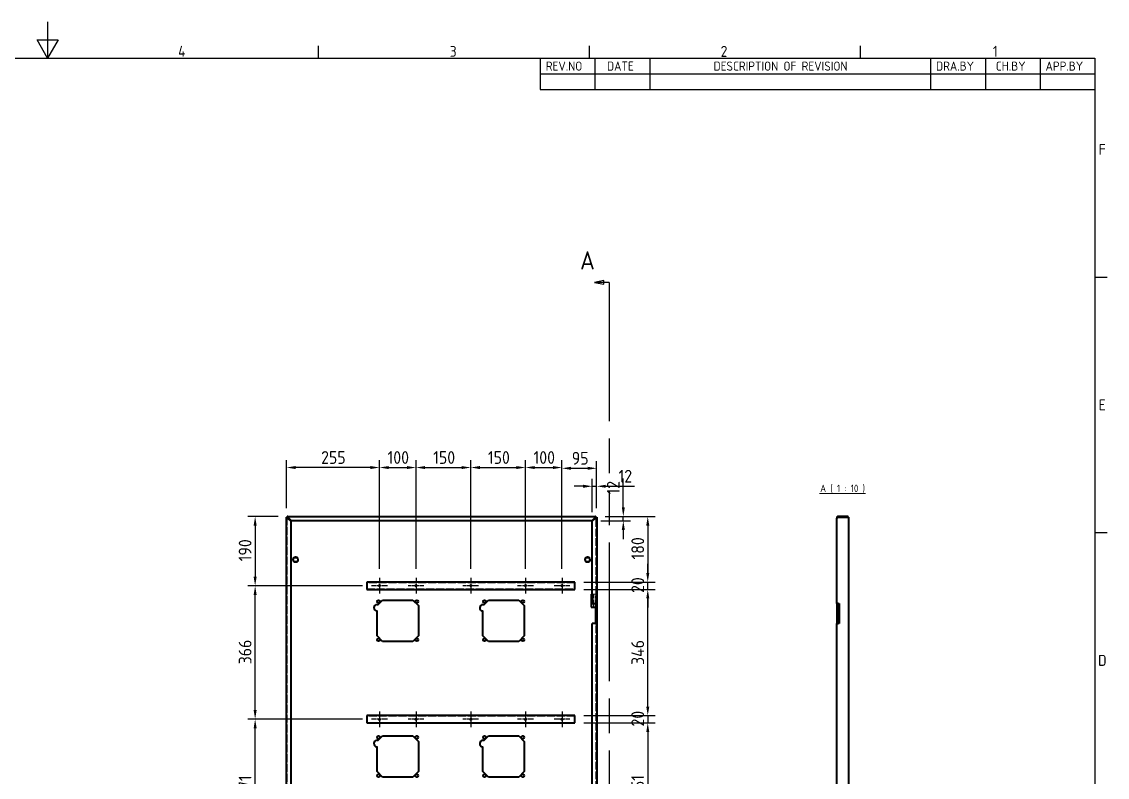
# Model space of a CAD drawing. Header units: millimetres. Extents: x 0 to 51860, y 0 to 5940.
# Drawn here: x 28508 to 31482, y 2129 to 4200 of the extents above; entities that cross this region are included whole.
import ezdxf

# ---------------------------------------------------------------- set-up
doc = ezdxf.new("R2010")
doc.units = ezdxf.units.MM
doc.header["$LTSCALE"] = 10
for name, pattern in [('CHAIN', [0.3543, 0.2362, -0.0295, 0.0591, -0.0295]), ('DASHED', [0.2067, 0.1654, -0.0413]), ('DOUBLE_DASH_CHAIN', [1.2403, 0.6614, -0.0827, 0.1654, -0.0827, 0.1654, -0.0827])]:
    doc.linetypes.add(name, pattern=pattern)
for name, color, linetype, lineweight in [('가려진 것(ISO)', 2, 'DASHED', 18), ('가시적인 것(ISO)', 3, 'Continuous', 40), ('가시적인 좁은 것(ISO)', 3, 'Continuous', 35), ('경계(ISO)', 7, 'Continuous', 25), ('기호(ISO)', 5, 'Continuous', 25), ('단면선(ISO)', 7, 'CHAIN', 25), ('중심 표식(ISO)', 1, 'Continuous', 25), ('치수(ISO)', 2, 'Continuous', 25)]:
    doc.layers.add(name, color=color, linetype=linetype, lineweight=lineweight)
doc.styles.add('ISO ProportionalPSTEK', font='isocp.shx')
doc.styles.add('문자 텍스트_PSTEK_POSCO', font='isocp.shx')
doc.styles.add('부품번호텍스트_PSTEK_POSCO', font='isocp.shx')
doc.styles.add('치수 텍스트_PSTEK_POSCO', font='isocp.shx')
doc.styles.add('텍스트 스타일466', font='isocp.shx')
doc.dimstyles.new('치수_PSTEK_POSCO', dxfattribs={"dimscale": 10, "dimtxt": 3.5, "dimasz": 2.5, "dimexe": 2, "dimexo": 2.5, "dimgap": 1, "dimtad": 1, "dimrnd": 1e-08, "dimdsep": 46, "dimtxsty": '치수 텍스트_PSTEK_POSCO', "dimcen": 0.09, "dimdle": 10, "dimclrd": 7, "dimclre": 7, "dimclrt": 2, "dimadec": 1, "dimazin": 2, "dimtfac": 1, "dimtmove": 0, "dimatfit": 3, "dimfxl": 0, "dimtolj": 1, "dimlwd": -1, "dimlwe": -1, "dimarcsym": 0})

# ---------------------------------------------------------------- blocks, each defined once
blk = doc.blocks.new('*D217')
at = {"layer": 'Defpoints', "color": 0}
for p in [(29147.2, 2288.3), (29466.5, 2288.3), (29466.5, 1917.3)]:
    blk.add_point(p, dxfattribs=at)
at = {"layer": '치수(ISO)', "color": 7}
for p, q in [((29441.5, 2288.3), (29127.2, 2288.3)), ((29147.2, 1942.3), (29147.2, 2263.3)), ((29441.5, 1917.3), (29127.2, 1917.3))]:
    blk.add_line(p, q, dxfattribs=at)
for points in [[(29143.1, 2263.3), (29151.4, 2263.3), (29147.2, 2288.3)], [(29143.1, 1942.3), (29151.4, 1942.3), (29147.2, 1917.3)]]:
    blk.add_solid(points, dxfattribs=at)
at = {"layer": '치수(ISO)', "color": 2, "insert": (29119.7, 2074.8), "char_height": 35, "attachment_point": 4, "rotation": 90, "style": '치수 텍스트_PSTEK_POSCO'}
blk.add_mtext('\\A1;371', dxfattribs=at)
blk = doc.blocks.new('*D218')
at = {"layer": 'Defpoints', "color": 0}
for p in [(29147.2, 2654.3), (29466.5, 2654.3), (29466.5, 2288.3)]:
    blk.add_point(p, dxfattribs=at)
at = {"layer": '치수(ISO)', "color": 7}
for p, q in [((29441.5, 2654.3), (29127.2, 2654.3)), ((29147.2, 2313.3), (29147.2, 2629.3)), ((29441.5, 2288.3), (29127.2, 2288.3))]:
    blk.add_line(p, q, dxfattribs=at)
for points in [[(29143.1, 2629.3), (29151.4, 2629.3), (29147.2, 2654.3)], [(29143.1, 2313.3), (29151.4, 2313.3), (29147.2, 2288.3)]]:
    blk.add_solid(points, dxfattribs=at)
at = {"layer": '치수(ISO)', "color": 2, "insert": (29119.7, 2438.9), "char_height": 35, "attachment_point": 4, "rotation": 90, "style": '치수 텍스트_PSTEK_POSCO'}
blk.add_mtext('\\A1;366', dxfattribs=at)
blk = doc.blocks.new('*D219')
at = {"layer": 'Defpoints', "color": 0}
for p in [(29235.2, 2844.3), (29147.2, 2654.3), (29466.5, 2654.3)]:
    blk.add_point(p, dxfattribs=at)
at = {"layer": '치수(ISO)', "color": 7}
for p, q in [((29210.2, 2844.3), (29127.2, 2844.3)), ((29147.2, 2819.3), (29147.2, 2679.3)), ((29441.5, 2654.3), (29127.2, 2654.3))]:
    blk.add_line(p, q, dxfattribs=at)
for points in [[(29143.1, 2819.3), (29151.4, 2819.3), (29147.2, 2844.3)], [(29143.1, 2679.3), (29151.4, 2679.3), (29147.2, 2654.3)]]:
    blk.add_solid(points, dxfattribs=at)
at = {"layer": '치수(ISO)', "color": 2, "insert": (29119.7, 2721.2), "char_height": 35, "attachment_point": 4, "rotation": 90, "style": '치수 텍스트_PSTEK_POSCO'}
blk.add_mtext('\\A1;190', dxfattribs=at)
blk = doc.blocks.new('*D220')
at = {"layer": 'Defpoints', "color": 0}
for p in [(29233.1, 2978.2), (29233.1, 2842.2), (29488.1, 2675.9)]:
    blk.add_point(p, dxfattribs=at)
at = {"layer": '치수(ISO)', "color": 7}
for p, q in [((29233.1, 2867.2), (29233.1, 2998.2)), ((29463.1, 2978.2), (29258.1, 2978.2)), ((29488.1, 2700.9), (29488.1, 2998.2))]:
    blk.add_line(p, q, dxfattribs=at)
for points in [[(29258.1, 2982.3), (29258.1, 2974), (29233.1, 2978.2)], [(29463.1, 2982.3), (29463.1, 2974), (29488.1, 2978.2)]]:
    blk.add_solid(points, dxfattribs=at)
at = {"layer": '치수(ISO)', "color": 2, "insert": (29328, 3005.7), "char_height": 35, "attachment_point": 4, "style": '치수 텍스트_PSTEK_POSCO'}
blk.add_mtext('\\A1;255', dxfattribs=at)
blk = doc.blocks.new('*D221')
at = {"layer": 'Defpoints', "color": 0}
for p in [(29588.1, 2978.2), (29488.1, 2675.9), (29588.1, 2675.9)]:
    blk.add_point(p, dxfattribs=at)
at = {"layer": '치수(ISO)', "color": 7}
for p, q in [((29488.1, 2700.9), (29488.1, 2998.2)), ((29513.1, 2978.2), (29563.1, 2978.2)), ((29588.1, 2700.9), (29588.1, 2998.2))]:
    blk.add_line(p, q, dxfattribs=at)
for points in [[(29513.1, 2982.3), (29513.1, 2974), (29488.1, 2978.2)], [(29563.1, 2982.3), (29563.1, 2974), (29588.1, 2978.2)]]:
    blk.add_solid(points, dxfattribs=at)
at = {"layer": '치수(ISO)', "color": 2, "insert": (29510.1, 3005.7), "char_height": 35, "attachment_point": 4, "style": '치수 텍스트_PSTEK_POSCO'}
blk.add_mtext('\\A1;100', dxfattribs=at)
blk = doc.blocks.new('*D222')
at = {"layer": 'Defpoints', "color": 0}
for p in [(29738.1, 2978.2), (29588.1, 2675.9), (29738.1, 2675.9)]:
    blk.add_point(p, dxfattribs=at)
at = {"layer": '치수(ISO)', "color": 7}
for p, q in [((29588.1, 2700.9), (29588.1, 2998.2)), ((29613.1, 2978.2), (29713.1, 2978.2)), ((29738.1, 2700.9), (29738.1, 2998.2))]:
    blk.add_line(p, q, dxfattribs=at)
for points in [[(29613.1, 2982.3), (29613.1, 2974), (29588.1, 2978.2)], [(29713.1, 2982.3), (29713.1, 2974), (29738.1, 2978.2)]]:
    blk.add_solid(points, dxfattribs=at)
at = {"layer": '치수(ISO)', "color": 2, "insert": (29635.1, 3005.7), "char_height": 35, "attachment_point": 4, "style": '치수 텍스트_PSTEK_POSCO'}
blk.add_mtext('\\A1;150', dxfattribs=at)
blk = doc.blocks.new('*D223')
at = {"layer": 'Defpoints', "color": 0}
for p in [(29888.1, 2978.2), (29738.1, 2675.9), (29888.1, 2675.9)]:
    blk.add_point(p, dxfattribs=at)
at = {"layer": '치수(ISO)', "color": 7}
for p, q in [((29738.1, 2700.9), (29738.1, 2998.2)), ((29763.1, 2978.2), (29863.1, 2978.2)), ((29888.1, 2700.9), (29888.1, 2998.2))]:
    blk.add_line(p, q, dxfattribs=at)
for points in [[(29763.1, 2982.3), (29763.1, 2974), (29738.1, 2978.2)], [(29863.1, 2982.3), (29863.1, 2974), (29888.1, 2978.2)]]:
    blk.add_solid(points, dxfattribs=at)
at = {"layer": '치수(ISO)', "color": 2, "insert": (29785.1, 3005.7), "char_height": 35, "attachment_point": 4, "style": '치수 텍스트_PSTEK_POSCO'}
blk.add_mtext('\\A1;150', dxfattribs=at)
blk = doc.blocks.new('*D224')
at = {"layer": 'Defpoints', "color": 0}
for p in [(29988.1, 2978.2), (29888.1, 2675.9), (29988.1, 2675.9)]:
    blk.add_point(p, dxfattribs=at)
at = {"layer": '치수(ISO)', "color": 7}
for p, q in [((29888.1, 2700.9), (29888.1, 2998.2)), ((29913.1, 2978.2), (29963.1, 2978.2)), ((29988.1, 2700.9), (29988.1, 2998.2))]:
    blk.add_line(p, q, dxfattribs=at)
for points in [[(29913.1, 2982.3), (29913.1, 2974), (29888.1, 2978.2)], [(29963.1, 2982.3), (29963.1, 2974), (29988.1, 2978.2)]]:
    blk.add_solid(points, dxfattribs=at)
at = {"layer": '치수(ISO)', "color": 2, "insert": (29910.1, 3005.7), "char_height": 35, "attachment_point": 4, "style": '치수 텍스트_PSTEK_POSCO'}
blk.add_mtext('\\A1;100', dxfattribs=at)
blk = doc.blocks.new('*D225')
at = {"layer": 'Defpoints', "color": 0}
for p in [(30083.1, 2976.1), (30083.1, 2842.2), (29988.1, 2675.9)]:
    blk.add_point(p, dxfattribs=at)
at = {"layer": '치수(ISO)', "color": 7}
for p, q in [((29988.1, 2700.9), (29988.1, 2996.1)), ((30013.1, 2976.1), (30058.1, 2976.1)), ((30083.1, 2867.2), (30083.1, 2996.1))]:
    blk.add_line(p, q, dxfattribs=at)
for points in [[(30013.1, 2980.3), (30013.1, 2971.9), (29988.1, 2976.1)], [(30058.1, 2980.3), (30058.1, 2971.9), (30083.1, 2976.1)]]:
    blk.add_solid(points, dxfattribs=at)
at = {"layer": '치수(ISO)', "color": 2, "insert": (30014.9, 3003.6), "char_height": 35, "attachment_point": 4, "style": '치수 텍스트_PSTEK_POSCO'}
blk.add_mtext('\\A1;95', dxfattribs=at)
blk = doc.blocks.new('*D226')
at = {"layer": 'Defpoints', "color": 0}
for p in [(30081.1, 2844.3), (30023.1, 2664.3), (30223.1, 2664.3)]:
    blk.add_point(p, dxfattribs=at)
at = {"layer": '치수(ISO)', "color": 7}
for p, q in [((30106.1, 2844.3), (30243.1, 2844.3)), ((30223.1, 2819.3), (30223.1, 2689.3)), ((30048.1, 2664.3), (30243.1, 2664.3))]:
    blk.add_line(p, q, dxfattribs=at)
for points in [[(30219, 2819.3), (30227.3, 2819.3), (30223.1, 2844.3)], [(30219, 2689.3), (30227.3, 2689.3), (30223.1, 2664.3)]]:
    blk.add_solid(points, dxfattribs=at)
at = {"layer": '치수(ISO)', "color": 2, "insert": (30195.6, 2726.2), "char_height": 35, "attachment_point": 4, "rotation": 90, "style": '치수 텍스트_PSTEK_POSCO'}
blk.add_mtext('\\A1;180', dxfattribs=at)
blk = doc.blocks.new('*D227')
at = {"layer": 'Defpoints', "color": 0}
for p in [(30023.1, 2644.3), (30223.1, 2644.3), (30023.1, 2298.3)]:
    blk.add_point(p, dxfattribs=at)
at = {"layer": '치수(ISO)', "color": 7}
for p, q in [((30048.1, 2644.3), (30243.1, 2644.3)), ((30223.1, 2323.3), (30223.1, 2619.3)), ((30048.1, 2298.3), (30243.1, 2298.3))]:
    blk.add_line(p, q, dxfattribs=at)
for points in [[(30219, 2619.3), (30227.3, 2619.3), (30223.1, 2644.3)], [(30219, 2323.3), (30227.3, 2323.3), (30223.1, 2298.3)]]:
    blk.add_solid(points, dxfattribs=at)
at = {"layer": '치수(ISO)', "color": 2, "insert": (30195.6, 2437.1), "char_height": 35, "attachment_point": 4, "rotation": 90, "style": '치수 텍스트_PSTEK_POSCO'}
blk.add_mtext('\\A1;346', dxfattribs=at)
blk = doc.blocks.new('*D228')
at = {"layer": 'Defpoints', "color": 0}
for p in [(30023.1, 2664.3), (30223.1, 2664.3), (30023.1, 2644.3)]:
    blk.add_point(p, dxfattribs=at)
at = {"layer": '치수(ISO)', "color": 7}
for p, q in [((30223.1, 2689.3), (30223.1, 2714.3)), ((30048.1, 2664.3), (30243.1, 2664.3)), ((30223.1, 2644.3), (30223.1, 2664.3)), ((30048.1, 2644.3), (30243.1, 2644.3)), ((30223.1, 2619.3), (30223.1, 2594.3))]:
    blk.add_line(p, q, dxfattribs=at)
for points in [[(30219, 2689.3), (30227.3, 2689.3), (30223.1, 2664.3)], [(30219, 2619.3), (30227.3, 2619.3), (30223.1, 2644.3)]]:
    blk.add_solid(points, dxfattribs=at)
at = {"layer": '치수(ISO)', "color": 2, "insert": (30195.6, 2634.5), "char_height": 35, "attachment_point": 4, "rotation": 90, "style": '치수 텍스트_PSTEK_POSCO'}
blk.add_mtext('\\A1;20', dxfattribs=at)
blk = doc.blocks.new('*D229')
at = {"layer": 'Defpoints', "color": 0}
for p in [(30023.1, 2298.3), (30023.1, 2278.3), (30223.1, 2278.3)]:
    blk.add_point(p, dxfattribs=at)
at = {"layer": '치수(ISO)', "color": 7}
for p, q in [((30223.1, 2323.3), (30223.1, 2348.3)), ((30048.1, 2298.3), (30243.1, 2298.3)), ((30223.1, 2298.3), (30223.1, 2278.3)), ((30048.1, 2278.3), (30243.1, 2278.3)), ((30223.1, 2253.3), (30223.1, 2228.3))]:
    blk.add_line(p, q, dxfattribs=at)
for points in [[(30219, 2323.3), (30227.3, 2323.3), (30223.1, 2298.3)], [(30219, 2253.3), (30227.3, 2253.3), (30223.1, 2278.3)]]:
    blk.add_solid(points, dxfattribs=at)
at = {"layer": '치수(ISO)', "color": 2, "insert": (30195.6, 2268.5), "char_height": 35, "attachment_point": 4, "rotation": 90, "style": '치수 텍스트_PSTEK_POSCO'}
blk.add_mtext('\\A1;20', dxfattribs=at)
blk = doc.blocks.new('*D230')
at = {"layer": 'Defpoints', "color": 0}
for p in [(30023.1, 2278.3), (30023.1, 1927.3), (30223.1, 1927.3)]:
    blk.add_point(p, dxfattribs=at)
at = {"layer": '치수(ISO)', "color": 7}
for p, q in [((30048.1, 2278.3), (30243.1, 2278.3)), ((30223.1, 2253.3), (30223.1, 1952.3)), ((30048.1, 1927.3), (30243.1, 1927.3))]:
    blk.add_line(p, q, dxfattribs=at)
for points in [[(30219, 2253.3), (30227.3, 2253.3), (30223.1, 2278.3)], [(30219, 1952.3), (30227.3, 1952.3), (30223.1, 1927.3)]]:
    blk.add_solid(points, dxfattribs=at)
at = {"layer": '치수(ISO)', "color": 2, "insert": (30195.6, 2074.8), "char_height": 35, "attachment_point": 4, "rotation": 90, "style": '치수 텍스트_PSTEK_POSCO'}
blk.add_mtext('\\A1;351', dxfattribs=at)
blk = doc.blocks.new('2dTransSection0')
at = {"layer": '단면선(ISO)', "linetype": 'Continuous'}
for p, q in [((449.4, 349.07), (446.9, 348.57)), ((449.4, 348.57), (446.9, 348.57)), ((446.9, 348.57), (449.4, 348.07)), ((449.4, 348.07), (449.4, 349.07)), ((450.9, 348.57), (449.4, 348.57)), ((450.9, 348.57), (450.9, 344.81)), ((450.9, 170.39), (450.9, 166.64)), ((449.4, 167.14), (446.9, 166.64)), ((449.4, 166.64), (446.9, 166.64)), ((446.9, 166.64), (449.4, 166.14)), ((449.4, 166.14), (449.4, 167.14)), ((450.9, 166.64), (449.4, 166.64))]:
    blk.add_line(p, q, dxfattribs=at)
at = {"layer": '단면선(ISO)', "linetype": 'DOUBLE_DASH_CHAIN', "ltscale": 5.746134}
blk.add_line((450.9, 348.57), (450.9, 166.64), dxfattribs=at)
at = {"layer": '단면선(ISO)', "linetype": 'Continuous', "flags": 128}
for points in [[(449.4, 349.07), (446.9, 348.57)], [(449.4, 167.14), (446.9, 166.64)]]:
    blk.add_lwpolyline(points, dxfattribs=at)
at = {"layer": '단면선(ISO)'}
for points in [[(449.4, 349.07), (446.9, 348.57), (449.4, 348.07), (449.4, 349.07)], [(449.4, 167.14), (446.9, 166.64), (449.4, 166.14), (449.4, 167.14)]]:
    blk.add_solid(points, dxfattribs=at)
at = {"layer": '단면선(ISO)', "char_height": 5, "attachment_point": 7, "style": '부품번호텍스트_PSTEK_POSCO'}
for insert in [(442.93, 352.07), (442.93, 158.13)]:
    blk.add_mtext('A', dxfattribs=dict(at, insert=insert))
blk = doc.blocks.new('*D243')
at = {"layer": 'Defpoints', "color": 0}
for p in [(30083.1, 2926.9), (30071.1, 2830.8), (30083.1, 2842.2)]:
    blk.add_point(p, dxfattribs=at)
at = {"layer": '치수(ISO)', "color": 7}
for p, q in [((30071.1, 2855.8), (30071.1, 2946.9)), ((30083.1, 2867.2), (30083.1, 2946.9)), ((30046.1, 2926.9), (30021.1, 2926.9)), ((30071.1, 2926.9), (30083.1, 2926.9)), ((30108.1, 2926.9), (30186.7, 2926.9))]:
    blk.add_line(p, q, dxfattribs=at)
for points in [[(30046.1, 2931), (30046.1, 2922.7), (30071.1, 2926.9)], [(30108.1, 2931), (30108.1, 2922.7), (30083.1, 2926.9)]]:
    blk.add_solid(points, dxfattribs=at)
at = {"layer": '치수(ISO)', "color": 2, "insert": (30143.1, 2954.4), "char_height": 35, "attachment_point": 4, "style": '치수 텍스트_PSTEK_POSCO'}
blk.add_mtext('\\A1;12', dxfattribs=at)
blk = doc.blocks.new('*D244')
at = {"layer": 'Defpoints', "color": 0}
for p in [(30069.7, 2832.3), (30081.1, 2844.3), (30156.1, 2844.3)]:
    blk.add_point(p, dxfattribs=at)
at = {"layer": '치수(ISO)', "color": 7}
for p, q in [((30156.1, 2869.3), (30156.1, 2947.9)), ((30094.7, 2832.3), (30176.1, 2832.3)), ((30106.1, 2844.3), (30176.1, 2844.3)), ((30156.1, 2832.3), (30156.1, 2844.3)), ((30156.1, 2807.3), (30156.1, 2782.3))]:
    blk.add_line(p, q, dxfattribs=at)
for points in [[(30152, 2869.3), (30160.3, 2869.3), (30156.1, 2844.3)], [(30152, 2807.3), (30160.3, 2807.3), (30156.1, 2832.3)]]:
    blk.add_solid(points, dxfattribs=at)
at = {"layer": '치수(ISO)', "color": 2, "insert": (30128.6, 2904.3), "char_height": 35, "attachment_point": 4, "rotation": 90, "style": '치수 텍스트_PSTEK_POSCO'}
blk.add_mtext('\\A1;12', dxfattribs=at)

msp = doc.modelspace()

# ---------------------------------------------------------------- linework, layer by layer
at = {"layer": '가려진 것(ISO)', "ltscale": 0.380839}
for p, q in [((29235.1331, 2841.7516), (29233.1331, 2841.7516)), ((29235.6331, 2842.2516), (29235.6331, 2844.2516)), ((30080.6331, 2842.2516), (30080.6331, 2844.2516)), ((30081.1331, 2841.7516), (30083.1331, 2841.7516))]:
    msp.add_line(p, q, dxfattribs=at)
at = {"layer": '가려진 것(ISO)', "ltscale": 13.09516}
msp.add_line((29235.1331, 2842.1809), (29235.1331, 1299.3223), dxfattribs=at)
at = {"layer": '가려진 것(ISO)', "ltscale": 0.038513}
for p, q in [((29235.1737, 2841.7516), (29235.1331, 2841.7516)), ((29235.6331, 2842.211), (29235.6331, 2842.2516)), ((30080.6331, 2842.211), (30080.6331, 2842.2516)), ((30081.0926, 2841.7516), (30081.1331, 2841.7516))]:
    msp.add_line(p, q, dxfattribs=at)
at = {"layer": '가려진 것(ISO)', "ltscale": 13.200658}
msp.add_line((30081.0624, 2842.2516), (29235.2039, 2842.2516), dxfattribs=at)
at = {"layer": '가려진 것(ISO)', "ltscale": 12.709202}
msp.add_line((30081.1331, 2605.7516), (30081.1331, 2842.1809), dxfattribs=at)
at = {"layer": '가려진 것(ISO)', "ltscale": 13.131522}
for p, q in [((30023.1331, 2662.6516), (29453.1331, 2662.6516)), ((29453.1331, 2645.8516), (30023.1331, 2645.8516)), ((30023.1331, 2296.6516), (29453.1331, 2296.6516)), ((29453.1331, 2279.8516), (30023.1331, 2279.8516))]:
    msp.add_line(p, q, dxfattribs=at)
at = {"layer": '가려진 것(ISO)', "ltscale": 6.666338}
for p, q in [((30070.1331, 2630.7516), (30070.1331, 2595.7516)), ((30074.6331, 2630.7516), (30074.6331, 2595.7516)), ((30079.1331, 2630.7516), (30079.1331, 2595.7516))]:
    msp.add_line(p, q, dxfattribs=at)
at = {"layer": '가려진 것(ISO)', "ltscale": 2.648598}
msp.add_line((30071.1331, 2630.7516), (30081.1331, 2630.7516), dxfattribs=at)
at = {"layer": '가려진 것(ISO)', "ltscale": 12.901145}
msp.add_line((30081.1331, 1590.7516), (30081.1331, 2550.7516), dxfattribs=at)
at = {"layer": '가려진 것(ISO)', "ltscale": 12.539013}
for centre in [(29258.1331, 2725.7516), (30058.1331, 2725.7516)]:
    msp.add_circle(centre, 8.25, dxfattribs=at)
at = {"layer": '가시적인 것(ISO)'}
for p, q in [((29233.1331, 1299.3223), (29233.1331, 2842.1809)), ((29233.1331, 2842.1809), (29235.1331, 2842.1809)), ((29235.6331, 2841.7516), (29235.1737, 2841.7516)), ((29235.2039, 2844.2516), (30081.0624, 2844.2516)), ((29235.2039, 2842.2516), (29235.2039, 2844.2516)), ((29235.6331, 2841.7516), (29235.6331, 2842.211)), ((29237.1331, 2838.8374), (29245.1331, 2830.8374)), ((29246.5474, 2832.2516), (29238.5474, 2840.2516)), ((29245.1331, 2830.8374), (29245.1331, 1310.6658)), ((30069.7189, 2832.2516), (29246.5474, 2832.2516)), ((30077.7189, 2840.2516), (30069.7189, 2832.2516)), ((30071.1331, 2830.8374), (30079.1331, 2838.8374)), ((30071.1331, 2605.7516), (30071.1331, 2830.8374)), ((30080.6331, 2841.7516), (30080.6331, 2842.211)), ((30080.6331, 2841.7516), (30081.0926, 2841.7516)), ((30081.0624, 2844.2516), (30081.0624, 2842.2516)), ((30081.1331, 2842.1809), (30083.1331, 2842.1809)), ((30083.1331, 2842.1809), (30083.1331, 2605.7516)), ((30741.7087, 2840.2516), (30740.8578, 2840.2516)), ((30740.8578, 2840.2516), (30740.8578, 2838.8374)), ((30740.8578, 2605.7516), (30740.8578, 2838.8374)), ((30744.8578, 2844.2516), (30744.8578, 2842.2516)), ((30770.3578, 2844.2516), (30744.8578, 2844.2516)), ((30770.3578, 2842.2516), (30744.8578, 2842.2516)), ((30744.8578, 2842.1809), (30770.3578, 2842.1809)), ((30770.3578, 2842.2516), (30770.3578, 2844.2516)), ((30770.3578, 2842.1809), (30770.3578, 2841.7516)), ((30772.8578, 2841.7516), (30770.3578, 2841.7516)), ((30772.8578, 2841.7516), (30772.8578, 1299.7516)), ((29453.1331, 2664.2516), (29453.1331, 2644.2516)), ((30023.1331, 2664.2516), (29453.1331, 2664.2516)), ((30023.1331, 2644.2516), (30023.1331, 2664.2516)), ((29453.1331, 2644.2516), (30023.1331, 2644.2516)), ((30068.1331, 2630.7516), (30071.1331, 2630.7516)), ((30068.1331, 2630.7516), (30068.1331, 2595.7516)), ((29481.6331, 2602.7516), (29484.6331, 2602.7516)), ((29484.6331, 2602.7516), (29496.6331, 2614.7516)), ((29496.6331, 2614.7516), (29579.6331, 2614.7516)), ((29579.6331, 2614.7516), (29594.6331, 2599.7516)), ((29594.6331, 2599.7516), (29594.6331, 2516.7516)), ((29771.6331, 2602.7516), (29774.6331, 2602.7516)), ((29774.6331, 2602.7516), (29786.6331, 2614.7516)), ((29786.6331, 2614.7516), (29869.6331, 2614.7516)), ((29869.6331, 2614.7516), (29884.6331, 2599.7516)), ((29884.6331, 2599.7516), (29884.6331, 2516.7516)), ((30068.1331, 2595.7516), (30081.1331, 2595.7516)), ((30071.1331, 2605.7516), (30079.1331, 2605.7516)), ((30083.1331, 2605.7516), (30079.1331, 2605.7516)), ((30081.1331, 2550.7516), (30081.1331, 2605.7516)), ((30083.1331, 2605.7516), (30083.1331, 2550.7516)), ((30744.8578, 2605.7516), (30740.8578, 2605.7516)), ((30740.8578, 2605.7516), (30740.8578, 2550.7516)), ((30742.8578, 2605.7516), (30742.8578, 2550.7516)), ((30744.8578, 2605.7516), (30747.8578, 2605.7516)), ((30747.8578, 2605.7516), (30747.8578, 2550.7516)), ((29481.6331, 2516.7516), (29481.6331, 2582.9349)), ((29771.6331, 2516.7516), (29771.6331, 2582.9349)), ((30079.1331, 2550.7516), (30071.1331, 2550.7516)), ((30071.1331, 1590.7516), (30071.1331, 2550.7516)), ((30079.1331, 2550.7516), (30083.1331, 2550.7516)), ((30083.1331, 2550.7516), (30083.1331, 1590.7516)), ((30740.8578, 2550.7516), (30744.8578, 2550.7516)), ((30740.8578, 1590.7516), (30740.8578, 2550.7516)), ((30747.8578, 2550.7516), (30744.8578, 2550.7516)), ((29496.6331, 2501.7516), (29481.6331, 2516.7516)), ((29579.6331, 2501.7516), (29496.6331, 2501.7516)), ((29594.6331, 2516.7516), (29579.6331, 2501.7516)), ((29786.6331, 2501.7516), (29771.6331, 2516.7516)), ((29869.6331, 2501.7516), (29786.6331, 2501.7516)), ((29884.6331, 2516.7516), (29869.6331, 2501.7516)), ((30023.1331, 2298.2516), (29453.1331, 2298.2516)), ((29453.1331, 2298.2516), (29453.1331, 2278.2516)), ((30023.1331, 2278.2516), (30023.1331, 2298.2516)), ((29453.1331, 2278.2516), (30023.1331, 2278.2516)), ((29484.6331, 2230.7516), (29496.6331, 2242.7516)), ((29496.6331, 2242.7516), (29579.6331, 2242.7516)), ((29579.6331, 2242.7516), (29594.6331, 2227.7516)), ((29774.6331, 2230.7516), (29786.6331, 2242.7516)), ((29786.6331, 2242.7516), (29869.6331, 2242.7516)), ((29869.6331, 2242.7516), (29884.6331, 2227.7516)), ((29481.6331, 2230.7516), (29484.6331, 2230.7516)), ((29481.6331, 2144.7516), (29481.6331, 2210.9349)), ((29594.6331, 2227.7516), (29594.6331, 2144.7516)), ((29771.6331, 2230.7516), (29774.6331, 2230.7516)), ((29771.6331, 2144.7516), (29771.6331, 2210.9349)), ((29884.6331, 2227.7516), (29884.6331, 2144.7516)), ((29496.6331, 2129.7516), (29481.6331, 2144.7516)), ((29594.6331, 2144.7516), (29579.6331, 2129.7516)), ((29786.6331, 2129.7516), (29771.6331, 2144.7516)), ((29884.6331, 2144.7516), (29869.6331, 2129.7516)), ((29579.6331, 2129.7516), (29496.6331, 2129.7516)), ((29869.6331, 2129.7516), (29786.6331, 2129.7516))]:
    msp.add_line(p, q, dxfattribs=at)
for centre, radius in [((29258.1331, 2725.7516), 6.25), ((30058.1331, 2725.7516), 6.25), ((29488.1331, 2654.2516), 1.621), ((29588.1331, 2654.2516), 1.621), ((29738.1331, 2654.2516), 1.621), ((29888.1331, 2654.2516), 1.621), ((29988.1331, 2654.2516), 1.621), ((29485.6331, 2610.7516), 3.75), ((29590.6331, 2610.7516), 3.75), ((29775.6331, 2610.7516), 3.75), ((29880.6331, 2610.7516), 3.75), ((29485.6331, 2505.7516), 3.75), ((29590.6331, 2505.7516), 3.75), ((29775.6331, 2505.7516), 3.75), ((29880.6331, 2505.7516), 3.75), ((29488.1331, 2288.2516), 1.621), ((29588.1331, 2288.2516), 1.621), ((29738.1331, 2288.2516), 1.621), ((29888.1331, 2288.2516), 1.621), ((29988.1331, 2288.2516), 1.621), ((29485.6331, 2238.7516), 3.75), ((29590.6331, 2238.7516), 3.75), ((29775.6331, 2238.7516), 3.75), ((29880.6331, 2238.7516), 3.75), ((29485.6331, 2133.7516), 3.75), ((29590.6331, 2133.7516), 3.75), ((29775.6331, 2133.7516), 3.75), ((29880.6331, 2133.7516), 3.75)]:
    msp.add_circle(centre, radius, dxfattribs=at)
for centre, radius, start, end in [((30770.3578, 2841.7516), 2.5, 0, 90), ((30770.3578, 2841.7516), 0.5, 0, 90), ((29481.6331, 2593.7516), 9, 90, 259.5243183), ((29771.6331, 2593.7516), 9, 90, 259.5243183), ((29479.6331, 2582.9349), 2, 0, 79.5243183), ((29769.6331, 2582.9349), 2, 0, 79.5243183), ((29481.6331, 2221.7516), 9, 90, 259.5243183), ((29479.6331, 2210.9349), 2, 0, 79.5243183), ((29771.6331, 2221.7516), 9, 90, 259.5243183), ((29769.6331, 2210.9349), 2, 0, 79.5243183)]:
    msp.add_arc(centre, radius, start, end, dxfattribs=at)
for points, knots in [([(29233.1331, 2842.1809), (29233.1331, 2841.4784), (29233.835, 2840.7759), (29234.9388, 2840.0734), (29235.5861, 2839.6614), (29236.3589, 2839.2494), (29237.1331, 2838.8374)], [0, 0, 0, 0, 0.990116063, 0.990116063, 0.990116063, 1.570796327, 1.570796327, 1.570796327, 1.570796327]), ([(29235.1331, 2842.1809), (29235.1331, 2841.3455), (29235.6416, 2840.51), (29236.3666, 2839.6746), (29236.6088, 2839.3955), (29236.8709, 2839.1164), (29237.1331, 2838.8374)], [0, 0, 0, 0, 1.177453067, 1.177453067, 1.177453067, 1.570796327, 1.570796327, 1.570796327, 1.570796327]), ([(29238.5474, 2840.2516), (29237.8449, 2841.5717), (29237.1424, 2842.8717), (29236.4399, 2843.5959), (29236.0279, 2844.0207), (29235.6159, 2844.2516), (29235.2039, 2844.2516)], [0, 0, 0, 0, 0.990116063, 0.990116063, 0.990116063, 1.570796327, 1.570796327, 1.570796327, 1.570796327]), ([(29235.2039, 2842.2516), (29236.0393, 2842.2516), (29236.8747, 2841.7432), (29237.7101, 2841.0181), (29237.9892, 2840.7759), (29238.2683, 2840.5138), (29238.5474, 2840.2516)], [0, 0, 0, 0, 1.177453067, 1.177453067, 1.177453067, 1.570796327, 1.570796327, 1.570796327, 1.570796327]), ([(30081.0624, 2844.2516), (30080.3599, 2844.2516), (30079.6574, 2843.5497), (30078.9549, 2842.446), (30078.5429, 2841.7986), (30078.1309, 2841.0258), (30077.7189, 2840.2516)], [0, 0, 0, 0, 0.990116063, 0.990116063, 0.990116063, 1.570796327, 1.570796327, 1.570796327, 1.570796327]), ([(30081.0624, 2842.2516), (30080.227, 2842.2516), (30079.3916, 2841.7432), (30078.5562, 2841.0181), (30078.2771, 2840.7759), (30077.998, 2840.5138), (30077.7189, 2840.2516)], [0, 0, 0, 0, 1.177453067, 1.177453067, 1.177453067, 1.570796327, 1.570796327, 1.570796327, 1.570796327]), ([(30081.1331, 2842.1809), (30081.1331, 2841.3455), (30080.6247, 2840.51), (30079.8997, 2839.6746), (30079.6575, 2839.3955), (30079.3954, 2839.1164), (30079.1331, 2838.8374)], [0, 0, 0, 0, 1.177453067, 1.177453067, 1.177453067, 1.570796327, 1.570796327, 1.570796327, 1.570796327]), ([(30079.1331, 2838.8374), (30080.4533, 2839.5399), (30081.7533, 2840.2424), (30082.4775, 2840.9449), (30082.9023, 2841.3569), (30083.1331, 2841.7689), (30083.1331, 2842.1809)], [0, 0, 0, 0, 0.990116063, 0.990116063, 0.990116063, 1.570796327, 1.570796327, 1.570796327, 1.570796327]), ([(30744.8578, 2844.2516), (30743.5377, 2844.2516), (30742.2377, 2843.5497), (30741.5135, 2842.446), (30741.0887, 2841.7986), (30740.8578, 2841.0258), (30740.8578, 2840.2516)], [0, 0, 0, 0, 0.990116063, 0.990116063, 0.990116063, 1.570796327, 1.570796327, 1.570796327, 1.570796327]), ([(30740.8578, 2838.8374), (30740.8578, 2839.5399), (30741.5597, 2840.2424), (30742.6634, 2840.9449), (30743.3108, 2841.3569), (30744.0836, 2841.7689), (30744.8578, 2842.1809)], [0, 0, 0, 0, 0.990116063, 0.990116063, 0.990116063, 1.570796327, 1.570796327, 1.570796327, 1.570796327])]:
    msp.add_open_spline(points, degree=3, knots=knots, dxfattribs=at)
msp.add_open_spline([(30744.8578, 2842.2516), (30744.1459, 2842.2516), (30743.4534, 2841.8334), (30743.1062, 2841.2148)], degree=3, dxfattribs=at)
at = {"layer": '가시적인 좁은 것(ISO)'}
for centre in [(29488.1331, 2654.2516), (29588.1331, 2654.2516), (29738.1331, 2654.2516), (29888.1331, 2654.2516), (29988.1331, 2654.2516), (29488.1331, 2288.2516), (29588.1331, 2288.2516), (29738.1331, 2288.2516), (29888.1331, 2288.2516), (29988.1331, 2288.2516)]:
    msp.add_arc(centre, 2, 350, 260, dxfattribs=at)
at = {"layer": '경계(ISO)'}
for p, q in [((29320.8637, 4100), (29320.8637, 4134)), ((30063.3636, 4100), (30063.3636, 4134)), ((30805.8636, 4100), (30805.8636, 4134)), ((31448.3639, 3500), (31482.3639, 3500)), ((31448.3639, 2800), (31482.3639, 2800))]:
    msp.add_line(p, q, dxfattribs=at)
at = {"layer": '경계(ISO)', "flags": 128}
for points in [[(28578.3638, 4200), (28578.3638, 4100), (28549.4963, 4150), (28607.2313, 4150), (28578.3638, 4100)], [(25708.3637, 100), (25708.3637, 4100), (31448.3639, 4100), (31448.3639, 100), (25708.3637, 100)]]:
    msp.add_lwpolyline(points, dxfattribs=at)
at = {"layer": '기호(ISO)'}
for p, q in [((29928.3639, 4100), (31448.3639, 4100)), ((29928.3639, 4100), (29928.3639, 4057.2)), ((30078.3639, 4100), (30078.3639, 4057.2)), ((30228.3639, 4100), (30228.3639, 4057.2)), ((30998.3639, 4100), (30998.3639, 4057.2)), ((31148.3639, 4100), (31148.3639, 4057.2)), ((31298.3639, 4100), (31298.3639, 4057.2)), ((31448.3639, 4100), (31448.3639, 4057.2)), ((29928.3639, 4057.2), (31448.3639, 4057.2)), ((29928.3639, 4057.2), (29928.3639, 4014.4)), ((30078.3639, 4057.2), (30078.3639, 4014.4)), ((30228.3639, 4057.2), (30228.3639, 4014.4)), ((30998.3639, 4057.2), (30998.3639, 4014.4)), ((31148.3639, 4057.2), (31148.3639, 4014.4)), ((31298.3639, 4057.2), (31298.3639, 4014.4)), ((31448.3639, 4057.2), (31448.3639, 4014.4)), ((29928.3639, 4014.4), (31448.3639, 4014.4))]:
    msp.add_line(p, q, dxfattribs=at)
at = {"layer": '기호(ISO)', "color": 7, "lineweight": 18}
msp.add_line((30693.5185, 2907.0441), (30820.1931, 2907.0441), dxfattribs=at)
at = {"layer": '중심 표식(ISO)', "linetype": 'CHAIN', "ltscale": 4.804983}
for p, q in [((29509.7541, 2654.2516), (29466.5121, 2654.2516)), ((29488.1331, 2675.8726), (29488.1331, 2632.6306)), ((29609.7541, 2654.2516), (29566.5121, 2654.2516)), ((29588.1331, 2675.8726), (29588.1331, 2632.6306)), ((29759.7541, 2654.2516), (29716.5121, 2654.2516)), ((29738.1331, 2675.8726), (29738.1331, 2632.6306)), ((29909.7541, 2654.2516), (29866.5121, 2654.2516)), ((29888.1331, 2675.8726), (29888.1331, 2632.6306)), ((30009.7541, 2654.2516), (29966.5121, 2654.2516)), ((29988.1331, 2675.8726), (29988.1331, 2632.6306)), ((29488.1331, 2309.8726), (29488.1331, 2266.6306)), ((29588.1331, 2309.8726), (29588.1331, 2266.6306)), ((29738.1331, 2309.8726), (29738.1331, 2266.6306)), ((29888.1331, 2309.8726), (29888.1331, 2266.6306)), ((29988.1331, 2309.8726), (29988.1331, 2266.6306)), ((29509.7541, 2288.2516), (29466.5121, 2288.2516)), ((29609.7541, 2288.2516), (29566.5121, 2288.2516)), ((29759.7541, 2288.2516), (29716.5121, 2288.2516)), ((29909.7541, 2288.2516), (29866.5121, 2288.2516)), ((30009.7541, 2288.2516), (29966.5121, 2288.2516))]:
    msp.add_line(p, q, dxfattribs=at)

# ---------------------------------------------------------------- block references
at = {"layer": '단면선(ISO)', "xscale": 10, "yscale": 10, "zscale": 10}
msp.add_blockref('2dTransSection0', (25608.3637, 0), dxfattribs=at)

# ---------------------------------------------------------------- texts
at = {"layer": '경계(ISO)', "color": 2, "char_height": 30, "attachment_point": 7, "style": '문자 텍스트_PSTEK_POSCO'}
for s, insert in [('4', (28936.2764, 4104)), ('3', (29680.4391, 4103.7139)), ('2', (30422.9391, 4103.7139)), ('1', (31168.7824, 4104)), ('F', (31458.8091, 3835)), ('E', (31458.8091, 3134.7139)), ('D', (31457.1464, 2434.7139))]:
    msp.add_mtext(s, dxfattribs=dict(at, insert=insert))
at = {"layer": '기호(ISO)', "color": 2, "char_height": 25, "attachment_point": 7, "style": 'ISO ProportionalPSTEK'}
for s, insert in [('REV.NO', (29943.635, 4065.8318)), ('DATE', (30111.5062, 4065.8318)), ('DESCRIPTION OF REVISION', (30403.4341, 4065.8318)), ('DRA.BY', (31013.1212, 4065.8318)), ('CH.BY', (31177.0068, 4065.8318)), ('APP.BY', (31313.1412, 4065.8318))]:
    msp.add_mtext(s, dxfattribs=dict(at, insert=insert))
at = {"layer": '기호(ISO)', "color": 7, "insert": (30695.6145, 2909.2557), "char_height": 20, "attachment_point": 7, "style": '텍스트 스타일466'}
msp.add_mtext('A ( 1 : 10 )', dxfattribs=at)

# ---------------------------------------------------------------- dimensions: what is measured, and where the dimension line sits
at = {"layer": '치수(ISO)', "color": 7}
for base, p1, p2, angle, override, picture, middle in [((29233.1331, 2978.1539), (29488.1331, 2675.8726), (29233.1331, 2842.1809), 180, {"dimdec": 2, "dimtp": 0, "dimtm": 0, "dimtdec": 2, "dimtofl": 0, "dimatfit": 1}, '*D220', (29360.6331, 2978.1539)), ((29588.1331, 2978.1539), (29488.1331, 2675.8726), (29588.1331, 2675.8726), 180, {"dimdec": 2, "dimtp": 0, "dimtm": 0, "dimtdec": 2, "dimtofl": 0, "dimatfit": 1}, '*D221', (29538.1331, 2978.1539)), ((29738.1331, 2978.1539), (29588.1331, 2675.8726), (29738.1331, 2675.8726), 180, {"dimdec": 2, "dimtp": 0, "dimtm": 0, "dimtdec": 2, "dimtofl": 0, "dimatfit": 1}, '*D222', (29663.1331, 2978.1539)), ((29888.1331, 2978.1539), (29738.1331, 2675.8726), (29888.1331, 2675.8726), 180, {"dimdec": 2, "dimtp": 0, "dimtm": 0, "dimtdec": 2, "dimtofl": 0, "dimatfit": 1}, '*D223', (29813.1331, 2978.1539)), ((29988.1331, 2978.1539), (29888.1331, 2675.8726), (29988.1331, 2675.8726), 180, {"dimdec": 2, "dimtp": 0, "dimtm": 0, "dimtdec": 2, "dimtofl": 0, "dimatfit": 1}, '*D224', (29938.1331, 2978.1539)), ((30083.1331, 2976.1117), (29988.1331, 2675.8726), (30083.1331, 2842.1809), 180, {"dimdec": 2, "dimtp": 0, "dimtm": 0, "dimtdec": 2, "dimtofl": 0, "dimatfit": 1}, '*D225', (30035.6331, 2976.1117)), ((30156.139, 2844.2516), (30069.7189, 2832.2516), (30081.0624, 2844.2516), 90, {"dimdec": 2, "dimtp": 0, "dimtm": 0, "dimtdec": 2, "dimtofl": 1, "dimatfit": 1}, '*D244', (30156.139, 2921.0526)), ((29147.2473, 2654.2516), (29235.2039, 2844.2516), (29466.5121, 2654.2516), 270, {"dimdec": 2, "dimtp": 0, "dimtm": 0, "dimtdec": 2, "dimtofl": 0, "dimatfit": 1}, '*D219', (29147.2473, 2749.2516)), ((30223.1331, 2664.2516), (30081.0624, 2844.2516), (30023.1331, 2664.2516), 90, {"dimdec": 2, "dimtp": 0, "dimtm": 0, "dimtdec": 2, "dimtofl": 0, "dimatfit": 1}, '*D226', (30223.1331, 2754.2516)), ((30223.1331, 2664.2516), (30023.1331, 2644.2516), (30023.1331, 2664.2516), 270, {"dimdec": 2, "dimtp": 0, "dimtm": 0, "dimtdec": 2, "dimtofl": 1, "dimatfit": 1}, '*D228', (30223.1331, 2654.2516)), ((29147.2473, 2654.2516), (29466.5121, 2288.2516), (29466.5121, 2654.2516), 90, {"dimdec": 2, "dimtp": 0, "dimtm": 0, "dimtdec": 2, "dimtofl": 0, "dimatfit": 1}, '*D218', (29147.2473, 2471.2516)), ((30223.1331, 2644.2516), (30023.1331, 2298.2516), (30023.1331, 2644.2516), 90, {"dimdec": 2, "dimtp": 0, "dimtm": 0, "dimtdec": 2, "dimtofl": 0, "dimatfit": 1}, '*D227', (30223.1331, 2471.2516)), ((30223.1331, 2278.2516), (30023.1331, 2298.2516), (30023.1331, 2278.2516), 270, {"dimdec": 2, "dimtp": 0, "dimtm": 0, "dimtdec": 2, "dimtofl": 1, "dimatfit": 1}, '*D229', (30223.1331, 2288.2516)), ((29147.2473, 2288.2516), (29466.5121, 1917.2516), (29466.5121, 2288.2516), 90, {"dimdec": 2, "dimtp": 0, "dimtm": 0, "dimtdec": 2, "dimtofl": 0, "dimatfit": 1}, '*D217', (29147.2473, 2102.7516)), ((30223.1331, 1927.2516), (30023.1331, 2278.2516), (30023.1331, 1927.2516), 270, {"dimdec": 2, "dimtp": 0, "dimtm": 0, "dimtdec": 2, "dimtofl": 0, "dimatfit": 1}, '*D230', (30223.1331, 2102.7516))]:
    dim = msp.add_linear_dim(base=base, p1=p1, p2=p2, angle=angle, dimstyle='치수_PSTEK_POSCO', override=override, dxfattribs=at)
    dim.commit()
    dim.dimension.update_dxf_attribs({"geometry": picture, "text_midpoint": middle, "dimtype": 160})
dim = msp.add_linear_dim(base=(30083.1331, 2926.8788), p1=(30071.1331, 2830.8374), p2=(30083.1331, 2842.1809), dimstyle='치수_PSTEK_POSCO', override={"dimdec": 2, "dimtp": 0, "dimtm": 0, "dimtdec": 2, "dimtofl": 1, "dimatfit": 1}, dxfattribs=at)
dim.commit()
dim.dimension.update_dxf_attribs({"geometry": '*D243', "text_midpoint": (30159.9342, 2926.8788), "dimtype": 160})

doc.saveas('drawing.dxf')
